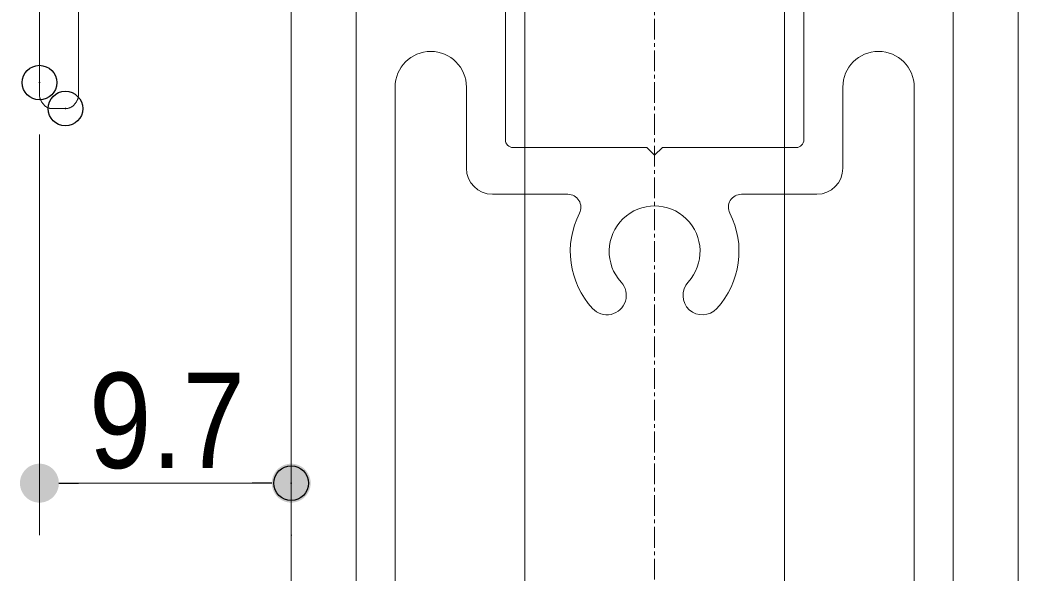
# Model space of a CAD drawing. Units: millimetres, scale not verified. Extents: x -4547 to 4547, y -2284 to 2284.
# Drawn here: x 158.7 to 447.1, y 79.3 to 239 of the extents above; entities that cross this region are included whole.
import ezdxf
from ezdxf.enums import TextEntityAlignment as Align

# ---------------------------------------------------------------- set-up
doc = ezdxf.new("R2010")
doc.units = ezdxf.units.MM
doc.header["$LTSCALE"] = 20
doc.header["$PDMODE"] = 32
doc.header["$PDSIZE"] = 10
doc.linetypes.add('USER4', pattern=[9.172222, 5.997222, -1.058333, 1.058333, -1.058333])
for name, color, linetype, lineweight in [('0-1_3一般', 7, 'Continuous', 15), ('0-2_2寸法-1', 7, 'Continuous', 15), ('0-3_0', 7, 'Continuous', 25)]:
    doc.layers.add(name, color=color, linetype=linetype, lineweight=lineweight)
doc.layers.add('0-4_Defpoints', color=7, linetype='Continuous')
doc.styles.add('ＭＳ Ｐゴシック', font='')
doc.styles.get('ＭＳ Ｐゴシック').set_extended_font_data('MS PGothic')

# ---------------------------------------------------------------- blocks, each defined once
blk = doc.blocks.new('グループ-48')
at = {"layer": '0-1_3一般', "linetype": 'USER4', "lineweight": 5}
blk.add_line((33653.7, 14694), (33653.7, -3299.9), dxfattribs=at)
at = {"layer": '0-1_3一般', "lineweight": 5}
for p, q in [((31928.7, 6969), (31928.7, -411.3)), ((35378.7, 6969), (35378.7, -411.3)), ((32791.2, 4089), (32791.2, 5799)), ((34516.2, 4089), (34516.2, 5274)), ((32153.7, 4392.8), (32153.7, -906)), ((32566.2, 3924), (32566.2, 4392.8)), ((34741.2, 4392.8), (34741.2, 3924)), ((35153.7, 4392.8), (35153.7, -906)), ((33608.7, 4044), (32836.2, 4044)), ((33608.7, 4044), (33653.7, 3999)), ((33653.7, 3999), (33698.7, 4044)), ((34471.2, 4044), (33698.7, 4044)), ((33152.3, 3774), (32716.2, 3774)), ((34591.2, 3774), (34155, 3774))]:
    blk.add_line(p, q, dxfattribs=at)
for centre, radius, start, end in [((32359.9, 4392.8), 206.2, 90, 180), ((32359.9, 4392.8), 206.2, 0, 90), ((34947.4, 4392.8), 206.2, 0, 180), ((32836.2, 4089), 45, 180, 270), ((34471.2, 4089), 45, 270, 0), ((32716.2, 3924), 150, 180, 270), ((34591.2, 3924), 150, 270, 0), ((33152.3, 3699), 75, 333.04225, 90), ((34155, 3699), 75, 90, 206.95775), ((33653.7, 3444), 262.5, 317.4576, 222.5424), ((33653.7, 3444), 487.5, 153.04225, 222.5424), ((33653.7, 3444), 487.5, 317.4576, 26.95775), ((33377.4, 3190.5), 112.5, 222.5424, 42.5424), ((33930, 3190.5), 112.5, 137.4576, 317.4576)]:
    blk.add_arc(centre, radius, start, end, dxfattribs=at)
blk = doc.blocks.new('グループ-56')
at = {"layer": '0-1_3一般', "lineweight": 5}
for p, q in [((30098.7, 13868.6), (30098.7, 4418.6)), ((30323.7, 4418.6), (30323.7, 13868.6)), ((30098.7, 4343.6), (30098.7, 4418.6)), ((30323.7, 4418.6), (30323.7, 4343.6)), ((30099.1, 4340.7), (30098.7, 4343.6)), ((30248.7, 4268.6), (30173.7, 4268.6)), ((30251.6, 4268.6), (30248.7, 4268.6))]:
    blk.add_line(p, q, dxfattribs=at)
for points in [[(30173.7, 4268.6), (30170.7, 4268.6), (30167.9, 4268.8), (30165, 4269.1), (30162.2, 4269.5), (30159.5, 4270), (30156.8, 4270.6), (30154.1, 4271.4), (30151.5, 4272.2), (30148.9, 4273.2), (30146.4, 4274.3), (30143.9, 4275.5), (30141.5, 4276.8), (30139.1, 4278.3), (30136.7, 4279.8), (30134.4, 4281.5), (30132.1, 4283.2), (30129.9, 4285.1), (30127.7, 4287.1), (30125.6, 4289.3), (30123.5, 4291.5), (30121.4, 4293.8), (30119.5, 4296.1), (30117.6, 4298.5), (30115.8, 4300.9), (30114.1, 4303.3), (30112.5, 4305.8), (30111, 4308.3), (30109.5, 4310.8), (30108.1, 4313.4), (30106.9, 4316), (30105.7, 4318.6), (30104.6, 4321.2), (30103.5, 4323.9), (30102.6, 4326.6), (30101.7, 4329.4), (30100.9, 4332.1), (30100.2, 4335), (30099.6, 4337.8), (30099.1, 4340.7)], [(30323.7, 4343.6), (30323.4, 4340.6), (30323.1, 4337.7), (30322.6, 4334.9), (30322.1, 4332.1), (30321.5, 4329.3), (30320.7, 4326.5), (30319.9, 4323.8), (30319, 4321.1), (30317.9, 4318.4), (30316.8, 4315.8), (30315.5, 4313.2), (30314.2, 4310.7), (30312.8, 4308.1), (30311.2, 4305.6), (30309.6, 4303.2), (30307.9, 4300.8), (30306, 4298.4), (30304.1, 4296), (30302.1, 4293.7), (30299.9, 4291.4), (30297.7, 4289.2), (30295.5, 4287), (30293.2, 4285), (30290.9, 4283.2), (30288.5, 4281.4), (30286.2, 4279.7), (30283.7, 4278.2), (30281.3, 4276.8), (30278.7, 4275.5), (30276.2, 4274.3), (30273.6, 4273.2), (30271, 4272.2), (30268.3, 4271.4), (30265.6, 4270.6), (30262.9, 4270), (30260.1, 4269.5), (30257.3, 4269.1), (30254.5, 4268.8), (30251.6, 4268.6)]]:
    blk.add_lwpolyline(points, dxfattribs=at)
blk = doc.blocks.new('グループ-58')
at = {"layer": '0-1_3一般', "lineweight": 5}
for p, q in [((31553.7, -31971.3), (31553.7, 7044)), ((34403.7, 7044), (34403.7, -31971.3)), ((35753.7, 7044), (35753.7, -31971.3))]:
    blk.add_line(p, q, dxfattribs=at)
blk.add_lwpolyline([(32903.7, -31971.3), (32903.7, 7044), (34403.7, 7044), (35753.7, 7044)], dxfattribs=at)
blk = doc.blocks.new('グループ-65')
at = {"layer": '0-1_3一般'}
for name in ['グループ-48', 'グループ-56', 'グループ-58']:
    blk.add_blockref(name, (0, 0), dxfattribs=at)
blk = doc.blocks.new('_Dot')
at = {"layer": '0-3_0'}
blk.add_line((-10, 0), (-20, 0), dxfattribs=at)
for points in [[(0, 0), (-8.76, 4.82), (-8.09, 5.88)], [(0, 0), (-8.09, 5.88), (-7.29, 6.85)], [(0, 0), (-7.29, 6.85), (-6.37, 7.71)], [(0, 0), (-6.37, 7.71), (-5.36, 8.44)], [(0, 0), (-5.36, 8.44), (-4.26, 9.05)], [(0, 0), (-4.26, 9.05), (-3.09, 9.51)], [(0, 0), (-3.09, 9.51), (-1.87, 9.82)], [(0, 0), (-1.87, 9.82), (-0.63, 9.98)], [(0, 0), (-0.63, 9.98), (0.63, 9.98)], [(0, 0), (0.63, 9.98), (1.87, 9.82)], [(0, 0), (1.87, 9.82), (3.09, 9.51)], [(0, 0), (3.09, 9.51), (4.26, 9.05)], [(0, 0), (4.26, 9.05), (5.36, 8.44)], [(0, 0), (5.36, 8.44), (6.37, 7.71)], [(0, 0), (6.37, 7.71), (7.29, 6.85)], [(0, 0), (7.29, 6.85), (8.09, 5.88)], [(0, 0), (8.09, 5.88), (8.76, 4.82)], [(0, 0), (-10, 0), (-9.92, 1.25)], [(0, 0), (-9.92, -1.25), (-10, 0)], [(0, 0), (-9.92, 1.25), (-9.69, 2.49)], [(0, 0), (-9.69, -2.49), (-9.92, -1.25)], [(0, 0), (-9.69, 2.49), (-9.3, 3.68)], [(0, 0), (-9.3, -3.68), (-9.69, -2.49)], [(0, 0), (-9.3, 3.68), (-8.76, 4.82)], [(0, 0), (-8.76, -4.82), (-9.3, -3.68)], [(0, 0), (-8.09, -5.88), (-8.76, -4.82)], [(0, 0), (-7.29, -6.85), (-8.09, -5.88)], [(0, 0), (-6.37, -7.71), (-7.29, -6.85)], [(0, 0), (-5.36, -8.44), (-6.37, -7.71)], [(0, 0), (-4.26, -9.05), (-5.36, -8.44)], [(0, 0), (-3.09, -9.51), (-4.26, -9.05)], [(0, 0), (-1.87, -9.82), (-3.09, -9.51)], [(0, 0), (-0.63, -9.98), (-1.87, -9.82)], [(0, 0), (0.63, -9.98), (-0.63, -9.98)], [(0, 0), (8.76, 4.82), (9.3, 3.68)], [(0, 0), (9.3, 3.68), (9.69, 2.49)], [(0, 0), (9.69, 2.49), (9.92, 1.25)], [(0, 0), (9.92, 1.25), (10, 0)], [(0, 0), (1.87, -9.82), (0.63, -9.98)], [(0, 0), (3.09, -9.51), (1.87, -9.82)], [(0, 0), (4.26, -9.05), (3.09, -9.51)], [(0, 0), (5.36, -8.44), (4.26, -9.05)], [(0, 0), (6.37, -7.71), (5.36, -8.44)], [(0, 0), (7.29, -6.85), (6.37, -7.71)], [(0, 0), (8.09, -5.88), (7.29, -6.85)], [(0, 0), (8.76, -4.82), (8.09, -5.88)], [(0, 0), (9.3, -3.68), (8.76, -4.82)], [(0, 0), (9.69, -2.49), (9.3, -3.68)], [(0, 0), (9.92, -1.25), (9.69, -2.49)], [(0, 0), (10, 0), (9.92, -1.25)]]:
    blk.add_solid(points, dxfattribs=at)

msp = doc.modelspace()

# ---------------------------------------------------------------- linework, layer by layer
at = {"layer": '0-2_2寸法-1'}
for p, q in [((164.31, 205.93), (164.31, 90.29)), ((175.56, 105.29), (225.8, 105.29)), ((237.06, 90.29), (237.26, 90.29))]:
    msp.add_line(p, q, dxfattribs=at)
at = {"layer": '0-4_Defpoints'}
for p in [(164.31, 220.93), (171.81, 213.43), (237.06, 105.29)]:
    msp.add_point(p, dxfattribs=at)

# ---------------------------------------------------------------- block references
at = {"layer": '0-1_3一般', "xscale": 0.05, "yscale": 0.05}
msp.add_blockref('グループ-65', (-1340.62, 0), dxfattribs=at)
at = {"layer": '0-2_2寸法-1', "xscale": 0.5627563, "yscale": 0.5627563, "rotation": 180}
msp.add_blockref('_Dot', (164.31, 105.29), dxfattribs=at)
at = {"layer": '0-2_2寸法-1', "xscale": 0.5627563, "yscale": 0.5627563}
msp.add_blockref('_Dot', (237.06, 105.29), dxfattribs=at)

# ---------------------------------------------------------------- texts
at = {"layer": '0-2_2寸法-1', "style": 'ＭＳ Ｐゴシック', "width": 0.9}
msp.add_text('9.7', height=27.51, dxfattribs=at).set_placement((178.64, 101.4), align=Align.BOTTOM_LEFT)

doc.saveas('drawing.dxf')
